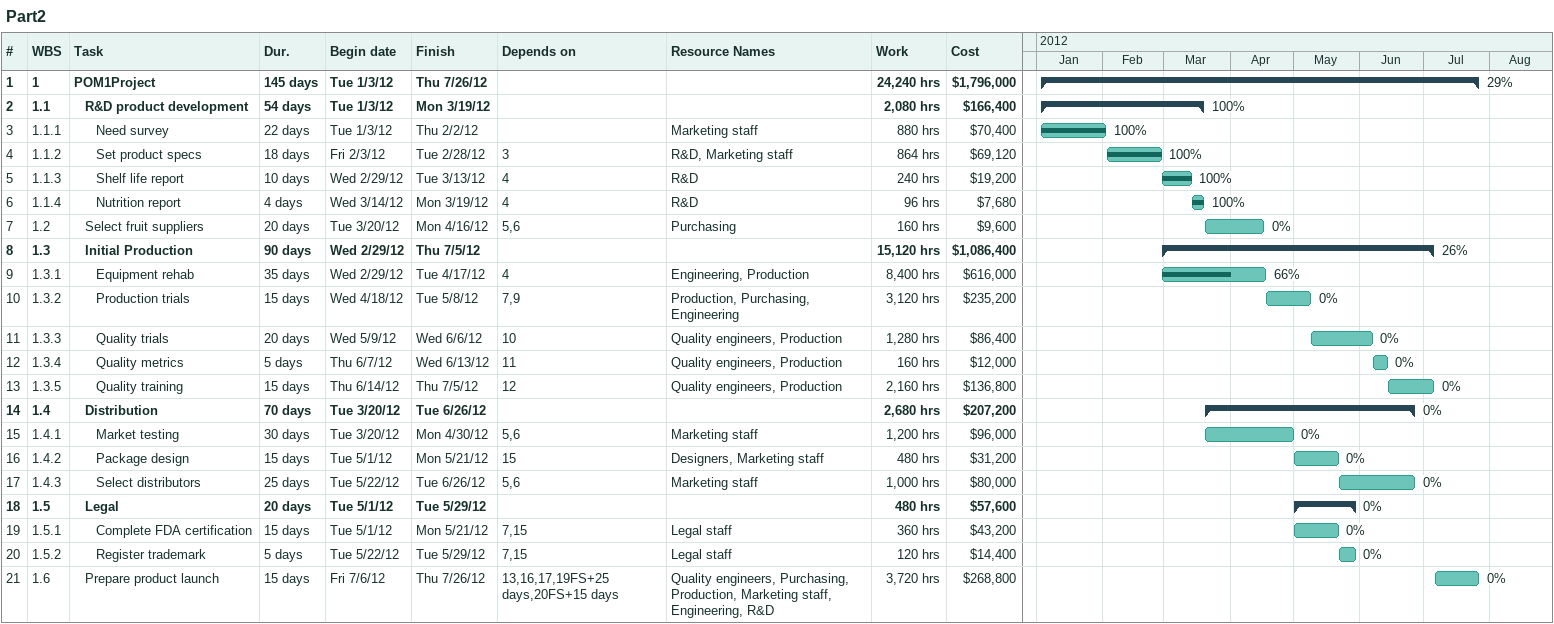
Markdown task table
Part2

| ID | WBS | Task | Duration | Start | Finish | Predecessors | Resources | % complete | Work (h) | Cost ($) |
|---|---|---|---|---|---|---|---|---|---|---|
| 1 | 1 | **POM1Project** | 145d | 2012-01-03 | 2012-07-26 |  |  | 29 | 24240 | 1796000 |
| 2 | 1.1 | **R&D product development** | 54d | 2012-01-03 | 2012-03-19 |  |  | 100 | 2080 | 166400 |
| 3 | 1.1.1 | Need survey | 22d | 2012-01-03 | 2012-02-02 |  | Marketing staff | 100 | 880 | 70400 |
| 4 | 1.1.2 | Set product specs | 18d | 2012-02-03 | 2012-02-28 | 3 | R&D, Marketing staff | 100 | 864 | 69120 |
| 5 | 1.1.3 | Shelf life report | 10d | 2012-02-29 | 2012-03-13 | 4 | R&D | 100 | 240 | 19200 |
| 6 | 1.1.4 | Nutrition report | 4d | 2012-03-14 | 2012-03-19 | 4 | R&D | 100 | 96 | 7680 |
| 7 | 1.2 | Select fruit suppliers | 20d | 2012-03-20 | 2012-04-16 | 5, 6 | Purchasing | 0 | 160 | 9600 |
| 8 | 1.3 | **Initial Production** | 90d | 2012-02-29 | 2012-07-05 |  |  | 26 | 15120 | 1086400 |
| 9 | 1.3.1 | Equipment rehab | 35d | 2012-02-29 | 2012-04-17 | 4 | Engineering, Production | 66 | 8400 | 616000 |
| 10 | 1.3.2 | Production trials | 15d | 2012-04-18 | 2012-05-08 | 7, 9 | Production, Purchasing, Engineering | 0 | 3120 | 235200 |
| 11 | 1.3.3 | Quality trials | 20d | 2012-05-09 | 2012-06-06 | 10 | Quality engineers, Production | 0 | 1280 | 86400 |
| 12 | 1.3.4 | Quality metrics | 5d | 2012-06-07 | 2012-06-13 | 11 | Quality engineers, Production | 0 | 160 | 12000 |
| 13 | 1.3.5 | Quality training | 15d | 2012-06-14 | 2012-07-05 | 12 | Quality engineers, Production | 0 | 2160 | 136800 |
| 14 | 1.4 | **Distribution** | 70d | 2012-03-20 | 2012-06-26 |  |  | 0 | 2680 | 207200 |
| 15 | 1.4.1 | Market testing | 30d | 2012-03-20 | 2012-04-30 | 5, 6 | Marketing staff | 0 | 1200 | 96000 |
| 16 | 1.4.2 | Package design | 15d | 2012-05-01 | 2012-05-21 | 15 | Designers, Marketing staff | 0 | 480 | 31200 |
| 17 | 1.4.3 | Select distributors | 25d | 2012-05-22 | 2012-06-26 | 5, 6 | Marketing staff | 0 | 1000 | 80000 |
| 18 | 1.5 | **Legal** | 20d | 2012-05-01 | 2012-05-29 |  |  | 0 | 480 | 57600 |
| 19 | 1.5.1 | Complete FDA certification | 15d | 2012-05-01 | 2012-05-21 | 7, 15 | Legal staff | 0 | 360 | 43200 |
| 20 | 1.5.2 | Register trademark | 5d | 2012-05-22 | 2012-05-29 | 7, 15 | Legal staff | 0 | 120 | 14400 |
| 21 | 1.6 | Prepare product launch | 15d | 2012-07-06 | 2012-07-26 | 13, 16, 17, 19FS+25d, 20FS+15d | Quality engineers, Purchasing, Production, Marketing staff, Engineering, R&D | 0 | 3720 | 268800 |
